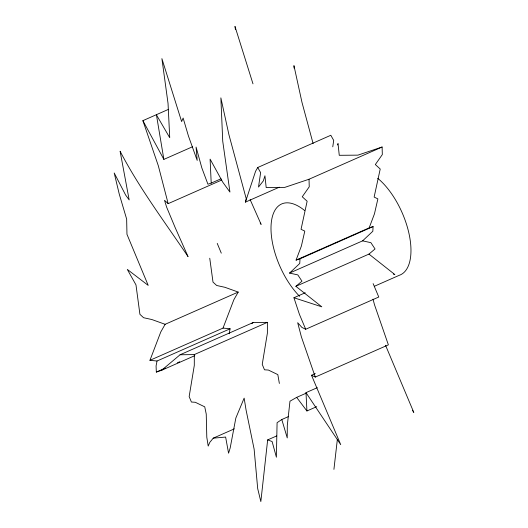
<?xml version="1.0" encoding="UTF-8"?>
<svg xmlns="http://www.w3.org/2000/svg" width="528" height="528" viewBox="0 0 528 528"><rect width="100%" height="100%" fill="white"/><g stroke="black" fill="none" stroke-linecap="round" stroke-linejoin="round"><path stroke-width="0.79" d="M279.365 383.46L277.82 374.609L268.369 370.049L264.495 369.811L262.238 364.373L267.379 333.188L267.392 322.357L194.311 354.585L194.297 365.416L189.156 396.601L191.413 402.039L195.287 402.277L204.739 406.837L206.243 414.091L206.798 437.237L208.21 446.101L209.728 442.471L213.233 438.161L234.326 428.861M289.535 273.082L362.617 240.854L372.827 231.257L373.091 226.565L300.016 258.793L299.746 263.485L289.535 273.082L297.812 274.897L301.963 281.186L295.871 286.321L321.803 306.827L293.931 297.752L299.435 314.391L305.699 329.254L378.781 297.02L373.131 283.615M276.692 435.923L267.656 439.91L260.839 501.6L257.69 488.585L254.133 449.183L246.048 409.9L244.147 398.119L235.844 418.031L230.175 447.982L228.565 453.209L225.628 437.065L213.233 438.161M337.372 439.283L333.92 469.372M332.765 146.81L333.709 140.395L330.805 135.274L257.723 167.508L255.578 171.27L245.401 202.145L279.305 187.189M229.145 333.749L230.109 328.786L157.027 361.013L156.07 365.977L156.334 372.075L161.627 370.286L194.773 355.667M245.401 202.145L246.239 198.805L228.901 134.587L220.869 97.865L222.73 141.207L229.937 192.073L222.816 182.259L210.098 159.119L211.207 183.11L207.926 184.213L201.854 167.97L196.079 147.094L197.188 160.406L188.43 135.986L183.13 118.041L181.632 121.579L161.898 58.628L168.036 103.402L169.726 137.689L156.427 114.847L163.871 159.397L192.502 146.771M337.57 144.976L338.019 143.517L339.26 155.305L357.892 155.146L382.107 147.008L382.325 154.565L375.335 164.551L380.219 169.019L374.128 197.076L377.883 198.878L374.464 213.827L369.151 227.891L296.076 260.119L301.382 246.055L304.801 231.106L301.046 229.304L307.138 201.247L302.254 196.779L309.243 186.8L309.025 179.243L382.107 147.008M157.027 361.013L149.945 360.314L160.783 331.947L165.139 324.304L238.22 292.076L224.948 287.311L216.665 285.483L213.002 282.104L209.748 258.232M149.945 360.314L223.027 328.086L233.864 299.719L238.22 292.076M161.627 370.286L180.068 354.77L253.15 322.542L267.392 322.357M251.915 323.572L253.15 322.542M295.871 286.321L368.953 254.093L375.045 248.959L370.887 242.669L362.617 240.854M288.578 416.533L281.8 419.522L277.081 422.684L276.395 457.208L272.105 441.514L267.656 439.91M306.464 393.05L296.67 397.373L289.978 401.201L287.298 425.436L287.239 437.917L281.8 419.522M221.654 180.061L168.168 203.65L158.334 165.812L142.89 120.655L168.505 109.355M211.207 183.11L221.001 178.787M293.931 297.752L305.23 292.769M156.334 372.075L165.376 368.089M177.428 362.776L179.692 361.779M374.345 286.288L399.214 275.326A56.397 26.789 66.2 0 0 408.943 233.35A56.397 26.789 66.2 0 0 377.698 178.286M317.308 387.664L306.002 392.647L340.718 444.655L311.513 375.256L315.282 373.6M311.513 375.256L315.295 377.078L388.377 344.85L374.471 304.663L373.025 299.145M296.67 397.373L306.92 410.982L316.714 406.666M369.151 227.891L373.091 226.565M296.076 260.119L300.016 258.793M309.025 179.243L284.81 187.374L266.178 187.532L264.937 175.745L263.36 180.853L258.496 187.057L260.627 172.623L257.723 167.508M180.068 354.77L194.311 354.585M230.109 328.786L223.027 328.086M393.334 274.091L394.885 274.593L368.953 254.093M165.139 324.304L151.866 319.539L143.583 317.717L139.92 314.332L135.98 284.896L127.294 269.405L148.21 285.391L126.964 234.287L126.654 219.107L119.262 194.126L114.2 172.979L125.631 195.037L129.175 199.947L120.107 151.246C139.425 188.41 164.776 221.918 188.054 256.621L175.052 227.311L166.657 207.207L164.518 200.297L168.168 203.65M305.699 329.254L301.924 327.439L297.673 322.7L301.389 336.89L315.295 377.078M260.205 223.04L261.129 224.393L250.133 199.591M412.454 410.381L413.8 412.427L385.532 345.259M142.89 120.655L163.871 159.397M217.232 243.388L221.291 253.156M252.985 83.84L234.98 26.4L235.429 29.654M313.111 143.583L301.976 102.359L293.951 65.637L294.056 68.086M306.92 410.982L306.002 392.647M299.607 296.307A56.397 26.789 66.2 0 1 271.088 225.04A56.397 26.789 66.2 0 1 304.616 210.514"/></g></svg>
